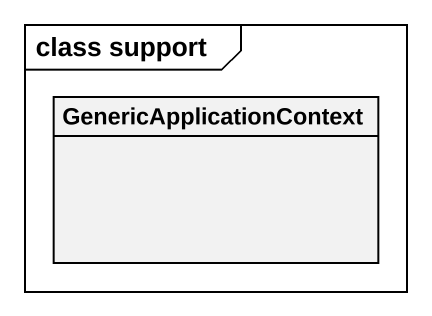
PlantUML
@startuml
mainframe class support
hide circle
hide empty members
class GenericApplicationContext
@enduml
